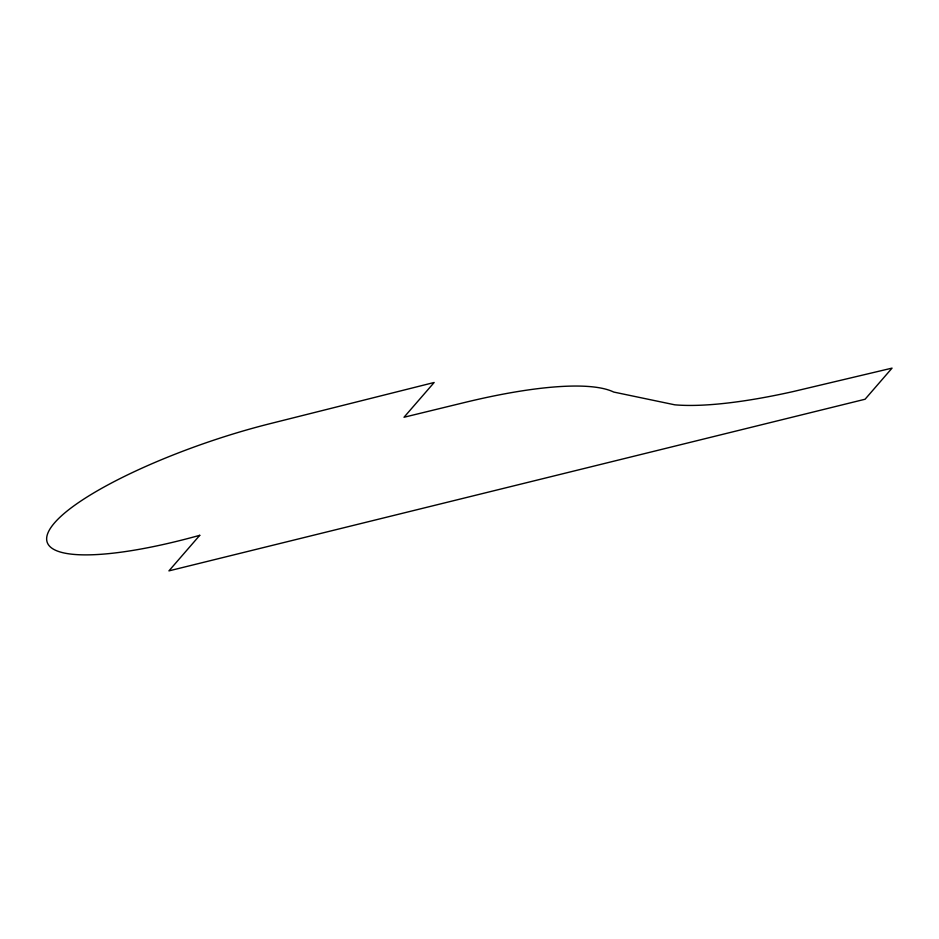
<?xml version="1.0" encoding="UTF-8"?>
<svg xmlns="http://www.w3.org/2000/svg" width="939" height="939" viewBox="0 0 939 939"><rect width="100%" height="100%" fill="white"/><g stroke="black" fill="none" stroke-linecap="round" stroke-linejoin="round"><path stroke-width="1.41" d="M199.761 535.312L168.926 570.877L865.077 399.239L892.05 368.123L793.432 391.504A256.593 58.159 -18.9 0 1 674.765 404.815L613.683 392.044A240.302 54.462 -18.9 0 0 464.559 402.514L404.005 417.256L434.158 382.49L269.47 423.818A183.727 41.645 -18.9 0 0 57.854 519.29A194.972 44.192 -18.9 0 0 199.761 535.312"/></g></svg>
